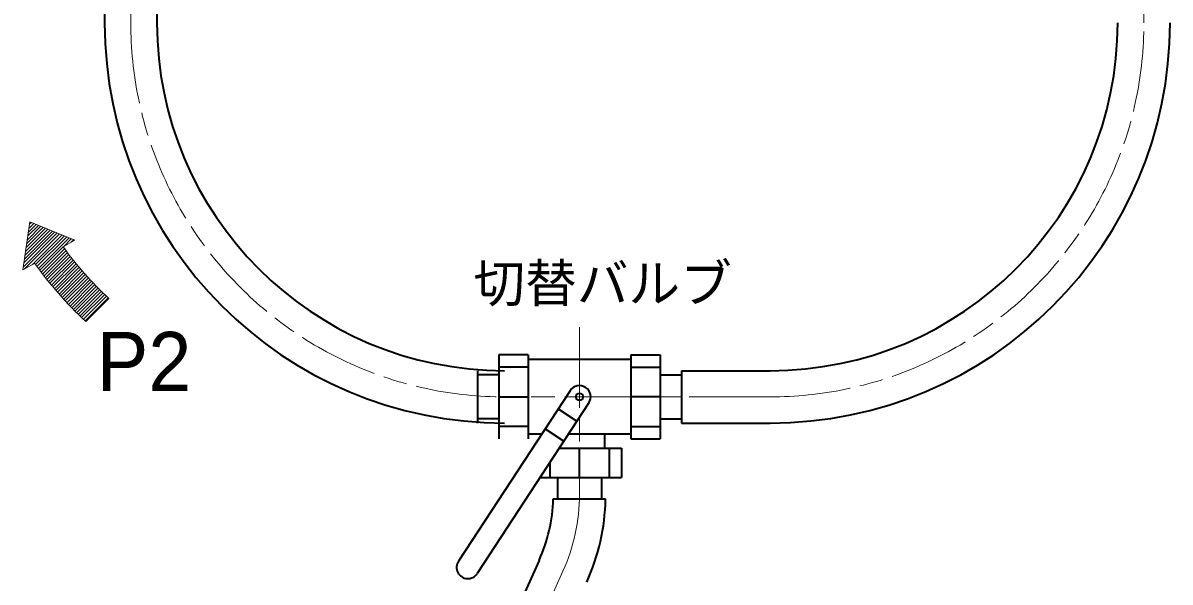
# Model space of a CAD drawing. Units: millimetres, scale not verified. Extents: x 1889 to 4202, y 889 to 2522.
# Drawn here: x 3343 to 3855, y 1294 to 1543 of the extents above; entities that cross this region are included whole.
import ezdxf
from ezdxf.enums import TextEntityAlignment as Align

# ---------------------------------------------------------------- set-up
doc = ezdxf.new("R2010")
doc.units = ezdxf.units.MM
doc.header["$LTSCALE"] = 3
doc.linetypes.add('CHAIN', pattern=[18.5, 12, -1.5, 3.5, -1.5])
for name, color, linetype, lineweight in [('1外形線', 7, 'Continuous', 35), ('4中心線', 1, 'CHAIN', 15), ('6寸法線', 4, 'Continuous', 13)]:
    doc.layers.add(name, color=color, linetype=linetype, lineweight=lineweight)
doc.styles.add('ＭＳ Ｐゴシック', font='')
doc.styles.get('ＭＳ Ｐゴシック').set_extended_font_data('MS PGothic')

msp = doc.modelspace()

# ---------------------------------------------------------------- linework, layer by layer
at = {"layer": '1外形線'}
for p, q in [((3379.845, 1602.642), (3379.845, 1543.306)), ((3403.179, 1602.642), (3403.179, 1543.306)), ((3555.543, 1395.401), (3555.543, 1357.878)), ((3568.609, 1395.401), (3555.543, 1395.401)), ((3568.609, 1395.401), (3568.609, 1357.878)), ((3614.476, 1393.306), (3568.609, 1393.306)), ((3614.476, 1395.401), (3627.543, 1395.401)), ((3614.476, 1395.401), (3614.476, 1357.878)), ((3627.543, 1395.401), (3627.543, 1357.878)), ((3546.011, 1388.306), (3546.011, 1364.973)), ((3555.543, 1386.485), (3546.011, 1386.485)), ((3568.609, 1389.906), (3555.543, 1389.906)), ((3614.476, 1389.906), (3627.543, 1389.906)), ((3627.543, 1386.485), (3637.075, 1386.485)), ((3637.075, 1388.306), (3637.075, 1364.973)), ((3637.075, 1388.306), (3676.483, 1388.306)), ((3587.36, 1379.379), (3537.574, 1303.356)), ((3555.543, 1376.64), (3568.609, 1376.64)), ((3627.543, 1376.64), (3614.476, 1376.64)), ((3595.726, 1373.9), (3545.94, 1297.878)), ((3582.045, 1371.263), (3590.411, 1365.784)), ((3555.543, 1366.794), (3546.011, 1366.794)), ((3627.543, 1366.794), (3637.075, 1366.794)), ((3568.609, 1363.373), (3555.543, 1363.373)), ((3576.228, 1362.381), (3584.594, 1356.903)), ((3614.476, 1363.373), (3627.543, 1363.373)), ((3637.075, 1364.973), (3676.483, 1364.973)), ((3574.651, 1359.973), (3568.609, 1359.973)), ((3614.476, 1359.973), (3586.605, 1359.973)), ((3602.621, 1359.973), (3602.621, 1353.706)), ((3614.476, 1357.878), (3627.543, 1357.878)), ((3582.501, 1353.706), (3610.304, 1353.706)), ((3591.543, 1340.64), (3591.543, 1353.706)), ((3604.809, 1353.706), (3604.809, 1340.64)), ((3610.304, 1353.706), (3610.304, 1340.64)), ((3578.276, 1347.256), (3578.276, 1340.64)), ((3573.944, 1340.64), (3610.304, 1340.64)), ((3581.697, 1340.64), (3581.697, 1331.107)), ((3601.388, 1340.64), (3601.388, 1331.107)), ((3579.876, 1331.107), (3603.209, 1331.107)), ((3573.519, 1303.687), (3560.655, 1275.216))]:
    msp.add_line(p, q, dxfattribs=at)
msp.add_circle((3591.543, 1376.64), 1.613, dxfattribs=at)
for centre, radius, start, end in [((3558.179, 1543.306), 178.333, 180, 270), ((3558.179, 1543.306), 155, 180, 270), ((3676.483, 1543.306), 155, 270, 0), ((3676.483, 1543.306), 178.333, 270, 0), ((3591.543, 1376.64), 5, 326.77983, 146.77983), ((3508.209, 1333.196), 71.667, 335.68566, 358.33029), ((3508.209, 1333.196), 95, 335.68566, 358.74047), ((3541.757, 1300.617), 5, 146.77983, 326.77983)]:
    msp.add_arc(centre, radius, start, end, dxfattribs=at)
at = {"layer": '4中心線'}
for p, q in [((3391.512, 1685.223), (3391.512, 1543.306)), ((3591.543, 1407.723), (3591.543, 1333.196)), ((3676.483, 1376.64), (3558.179, 1376.64)), ((3637.075, 1376.64), (3585.597, 1376.64)), ((3584.151, 1298.884), (3571.287, 1270.413))]:
    msp.add_line(p, q, dxfattribs=at)
for centre, radius, start, end in [((3674.077, 1542.309), 169.076, 0.33781, 82.58822), ((3558.179, 1543.306), 166.667, 180, 270), ((3676.483, 1543.306), 166.667, 270, 0), ((3508.209, 1333.196), 83.333, 335.68566, 0)]:
    msp.add_arc(centre, radius, start, end, dxfattribs=at)
at = {"layer": '6寸法線'}
for p, q in [((3346.56, 1454.623), (3343.435, 1433.218)), ((3345.396, 1446.653), (3351.409, 1452.665)), ((3345.648, 1448.378), (3350.36, 1453.089)), ((3345.9, 1450.103), (3349.31, 1453.513)), ((3346.152, 1451.828), (3348.261, 1453.937)), ((3346.404, 1453.553), (3347.211, 1454.36)), ((3366.619, 1446.523), (3346.56, 1454.623)), ((3343.634, 1434.578), (3358.754, 1449.699)), ((3343.886, 1436.303), (3357.705, 1450.123)), ((3344.137, 1438.028), (3356.656, 1450.546)), ((3344.166, 1433.637), (3359.804, 1449.275)), ((3344.389, 1439.753), (3355.606, 1450.97)), ((3344.641, 1441.478), (3354.557, 1451.394)), ((3344.893, 1443.203), (3353.508, 1451.818)), ((3345.145, 1444.928), (3352.458, 1452.241)), ((3347.623, 1435.621), (3360.853, 1448.851)), ((3349.072, 1435.597), (3361.902, 1448.427)), ((3349.69, 1434.742), (3362.952, 1448.004)), ((3350.313, 1433.891), (3364.001, 1447.58)), ((3350.94, 1433.045), (3361.368, 1443.474)), ((3351.572, 1432.204), (3361.99, 1442.622)), ((3366.619, 1446.523), (3361.35, 1443.499)), ((3361.453, 1443.558), (3365.051, 1447.156)), ((3364.91, 1445.542), (3366.1, 1446.732)), ((3352.208, 1431.368), (3362.617, 1441.776)), ((3352.85, 1430.536), (3363.249, 1440.935)), ((3353.496, 1429.708), (3363.886, 1440.099)), ((3354.146, 1428.886), (3364.528, 1439.268)), ((3354.801, 1428.068), (3365.176, 1438.442)), ((3355.461, 1427.254), (3365.828, 1437.622)), ((3348.704, 1436.242), (3343.435, 1433.218)), ((3356.125, 1426.445), (3366.486, 1436.806)), ((3356.794, 1425.641), (3367.148, 1435.995)), ((3357.467, 1424.842), (3367.815, 1435.19)), ((3358.145, 1424.046), (3368.488, 1434.389)), ((3358.828, 1423.256), (3369.165, 1433.593)), ((3359.515, 1422.47), (3369.848, 1432.803)), ((3360.207, 1421.688), (3370.535, 1432.017)), ((3360.903, 1420.912), (3371.228, 1431.236)), ((3361.604, 1420.139), (3371.925, 1430.46)), ((3362.309, 1419.371), (3372.628, 1429.69)), ((3363.019, 1418.608), (3373.335, 1428.924)), ((3363.734, 1417.849), (3374.047, 1428.163)), ((3364.452, 1417.095), (3374.765, 1427.407)), ((3365.176, 1416.345), (3375.487, 1426.656)), ((3365.904, 1415.6), (3376.214, 1425.91)), ((3366.636, 1414.86), (3376.946, 1425.169)), ((3367.373, 1414.124), (3377.683, 1424.433)), ((3368.115, 1413.392), (3378.425, 1423.702)), ((3368.861, 1412.665), (3379.172, 1422.976)), ((3369.612, 1411.942), (3379.924, 1422.255)), ((3370.367, 1411.224), (3380.681, 1421.539)), ((3371.126, 1410.511), (3381.443, 1420.827)), ((3381.754, 1420.539), (3371.409, 1410.248))]:
    msp.add_line(p, q, dxfattribs=at)
for radius, start, end in [(155, 215.94137, 227.31427), (169.58, 215.41608, 227.10243)]:
    msp.add_arc((3486.84, 1534.477), radius, start, end, dxfattribs=at)

# ---------------------------------------------------------------- texts
at = {"layer": '6寸法線', "color": 7, "style": 'ＭＳ Ｐゴシック'}
msp.add_text('切替バルブ', height=16.89, dxfattribs=at).set_placement((3544.258, 1435.713), align=Align.TOP_LEFT)
msp.add_text('P2', height=26.4, dxfattribs=at).set_placement((3376.283, 1371.256), align=Align.BOTTOM_LEFT)

doc.saveas('drawing.dxf')
